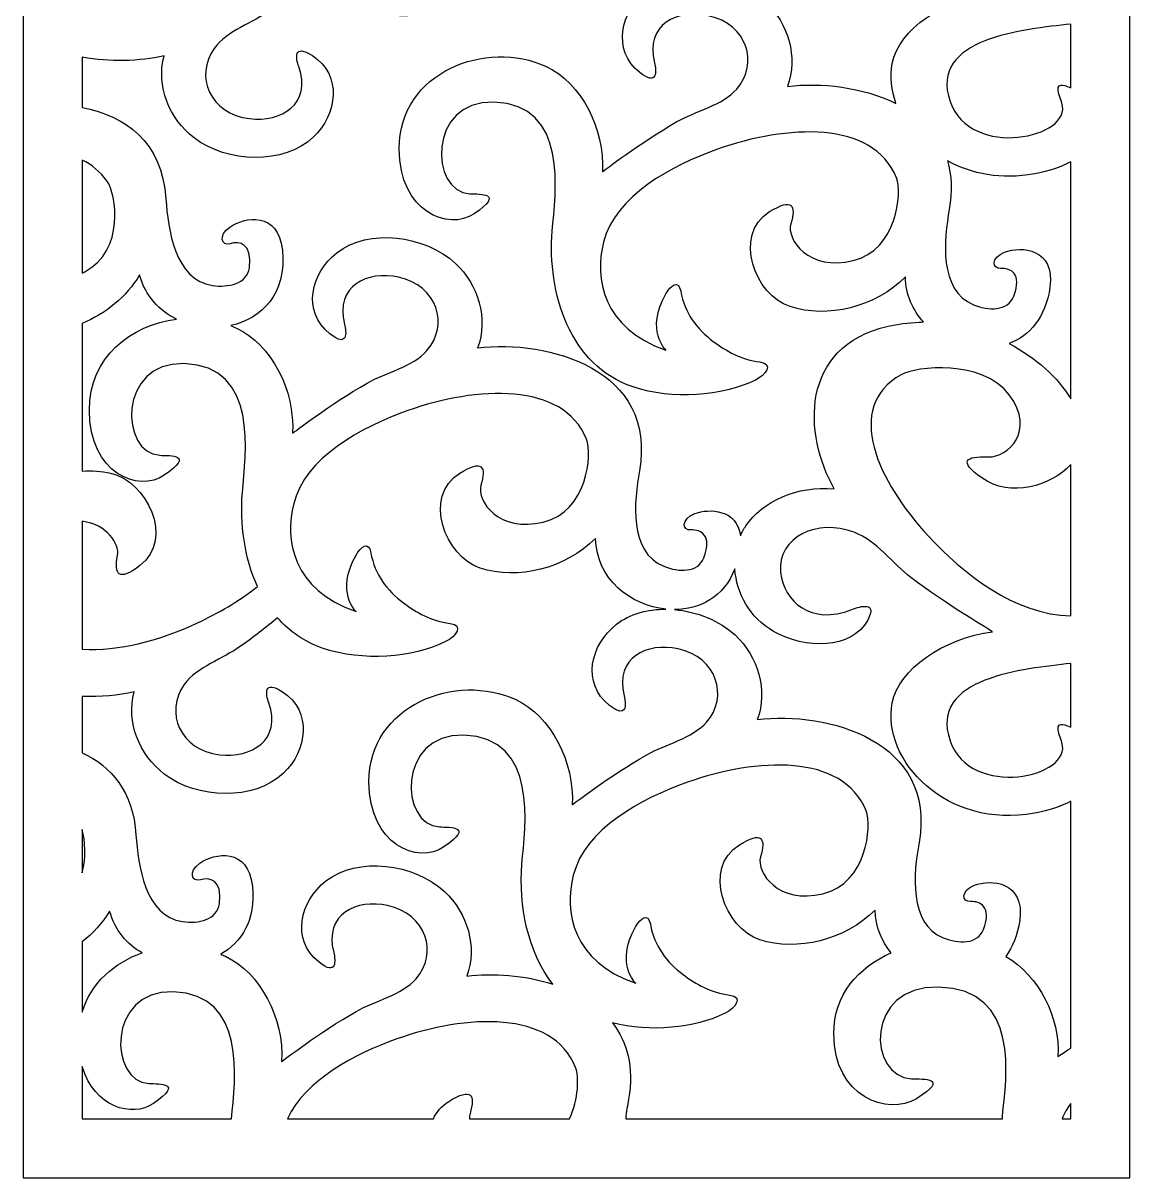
# Model space of a CAD drawing. Header units: centimetres. Extents: x -15.6 to -8.9, y -3.7 to 9.5.
# Drawn here: x -15.57 to -8.93, y -3.75 to 3.18 of the extents above; entities that cross this region are included whole.
import ezdxf

# ---------------------------------------------------------------- set-up
doc = ezdxf.new("R2010")
doc.units = ezdxf.units.CM
doc.header["$MEASUREMENT"] = 0
doc.layers.add('layer 1', color=7, linetype='Continuous')

msp = doc.modelspace()

# ---------------------------------------------------------------- linework, layer by layer
at = {"layer": 'layer 1', "color": 250}
for points, knots in [([(-15.57213, 9.5), (-15.57213, 9.5), (-8.93278, 9.5), (-8.93278, 9.5), (-8.93278, 9.5), (-8.93278, 9.5), (-8.93278, -3.74711), (-8.93278, -3.74711), (-8.93278, -3.74711), (-8.93278, -3.74711), (-15.57213, -3.74711), (-15.57213, -3.74711), (-15.57213, -3.74711), (-15.57213, -3.74711), (-15.57213, 9.5), (-15.57213, 9.5)], [0, 0, 0, 0, 0.2, 0.2, 0.2, 0.2, 0.4, 0.4, 0.4, 0.4, 0.6, 0.6, 0.6, 0.6, 1, 1, 1, 1]), ([(-15.21746, 2.67244), (-15.21746, 2.67244), (-15.21746, 2.67244), (-15.21746, 2.67244), (-15.21746, 2.67244), (-15.21746, 2.67244), (-15.21746, 2.97559), (-15.21746, 2.97559), (-15.21746, 2.97559), (-15.05068, 2.94369), (-14.873, 2.95029), (-14.72684, 2.98281), (-14.72684, 2.98281), (-14.77502, 2.80184), (-14.6954, 2.6049), (-14.54577, 2.49067), (-14.54577, 2.49067), (-14.34824, 2.33986), (-14.00652, 2.32821), (-13.83117, 2.49516), (-13.83117, 2.49516), (-13.68841, 2.63111), (-13.65469, 2.86642), (-13.83702, 2.98443), (-13.83702, 2.98443), (-13.95214, 3.05892), (-13.93571, 2.96607), (-13.91879, 2.91841), (-13.91879, 2.91841), (-13.8384, 2.69189), (-14.02476, 2.58425), (-14.214, 2.60643), (-14.214, 2.60643), (-14.45068, 2.63414), (-14.54492, 2.8617), (-14.4257, 3.02747), (-14.4257, 3.02747), (-14.34946, 3.13347), (-14.19357, 3.18172), (-14.0873, 3.25656), (-14.0873, 3.25656), (-14.00693, 3.31319), (-13.92497, 3.37853), (-13.85522, 3.43679), (-13.85522, 3.43679), (-13.7864, 3.36367), (-13.70093, 3.30589), (-13.5971, 3.2711), (-13.5971, 3.2711), (-13.36081, 3.19187), (-13.06314, 3.21423), (-12.86355, 3.31192), (-12.86355, 3.31192), (-12.80018, 3.34291), (-12.75277, 3.40998), (-12.83608, 3.42065), (-12.83608, 3.42065), (-12.94949, 3.43519), (-13.03927, 3.48623), (-13.11613, 3.54429), (-13.11613, 3.54429), (-13.21492, 3.61889), (-13.28766, 3.71354), (-13.31188, 3.84533), (-13.31188, 3.84533), (-13.32554, 3.91963), (-13.37213, 3.87914), (-13.4004, 3.82983), (-13.4004, 3.82983), (-13.52614, 3.61058), (-13.40035, 3.49164), (-13.40035, 3.49164), (-13.40035, 3.49164), (-13.78227, 3.62448), (-13.82966, 3.92291), (-13.77438, 4.14025), (-13.77438, 4.14025), (-13.70426, 4.41601), (-13.37058, 4.59763), (-13.09031, 4.69721), (-13.09031, 4.69721), (-12.67807, 4.8437), (-12.15676, 4.87232), (-12.0181, 4.52561), (-12.0181, 4.52561), (-11.98179, 4.43489), (-12.01266, 4.09394), (-12.27749, 4.02867), (-12.27749, 4.02867), (-12.54233, 3.96334), (-12.67953, 4.15504), (-12.65118, 4.2499), (-12.65118, 4.2499), (-12.6181, 4.36061), (-12.64124, 4.4076), (-12.77814, 4.32242), (-12.77814, 4.32242), (-13.00423, 4.18174), (-12.86428, 3.8198), (-12.65589, 3.75279), (-12.65589, 3.75279), (-12.4314, 3.6805), (-12.14647, 3.74838), (-11.96366, 3.93064), (-11.96366, 3.93064), (-11.95616, 3.57238), (-11.51241, 3.39517), (-11.26024, 3.5748), (-11.26024, 3.5748), (-11.22193, 3.49121), (-11.15837, 3.41679), (-11.07087, 3.36637), (-11.07087, 3.36637), (-10.88135, 3.2572), (-10.60123, 3.2572), (-10.50546, 3.43364), (-10.50546, 3.43364), (-10.44503, 3.54505), (-10.54888, 3.51873), (-10.60031, 3.49771), (-10.60031, 3.49771), (-10.84463, 3.39777), (-11.01115, 3.54914), (-11.02801, 3.71958), (-11.02801, 3.71958), (-11.04907, 3.93272), (-10.80659, 4.04508), (-10.58783, 3.96051), (-10.58783, 3.96051), (-10.44788, 3.90643), (-10.35699, 3.77451), (-10.24645, 3.68985), (-10.24645, 3.68985), (-10.03509, 3.52814), (-9.757, 3.3643), (-9.757, 3.3643), (-9.757, 3.3643), (-10.05151, 3.3235), (-10.3181, 3.14066), (-10.35815, 2.93809), (-10.35815, 2.93809), (-10.3738, 2.85878), (-10.36501, 2.77604), (-10.33591, 2.69666), (-10.33591, 2.69666), (-10.53467, 2.79698), (-10.78686, 2.82431), (-10.98677, 2.79963), (-10.98677, 2.79963), (-10.92149, 2.97514), (-10.98188, 3.17879), (-11.11987, 3.30684), (-11.11987, 3.30684), (-11.30204, 3.47585), (-11.64107, 3.52023), (-11.83163, 3.37081), (-11.83163, 3.37081), (-11.98674, 3.24916), (-12.04285, 3.01818), (-11.87265, 2.88325), (-11.87265, 2.88325), (-11.76519, 2.79806), (-11.77265, 2.89204), (-11.78492, 2.94114), (-11.78492, 2.94114), (-11.84327, 3.17432), (-11.64744, 3.26358), (-11.46121, 3.2234), (-11.46121, 3.2234), (-11.22826, 3.17312), (-11.15625, 2.93757), (-11.29082, 2.78403), (-11.29082, 2.78403), (-11.37687, 2.68578), (-11.53666, 2.65271), (-11.6496, 2.58838), (-11.6496, 2.58838), (-11.86544, 2.46543), (-12.09694, 2.2881), (-12.09694, 2.2881), (-12.09694, 2.2881), (-12.08175, 2.54387), (-12.22457, 2.82169), (-12.43393, 2.91896), (-12.43393, 2.91896), (-12.79251, 3.08553), (-13.31596, 2.88757), (-13.31594, 2.42593), (-13.31594, 2.42593), (-13.31592, 2.04506), (-13.01951, 1.93055), (-12.86608, 2.03595), (-12.86608, 2.03595), (-12.68103, 2.16308), (-12.82905, 2.15308), (-12.89328, 2.1557), (-12.89328, 2.1557), (-13.13056, 2.16537), (-13.15069, 2.71614), (-12.74816, 2.7053), (-12.74816, 2.7053), (-12.29437, 2.69308), (-12.37982, 2.15739), (-12.39807, 1.93256), (-12.39807, 1.93256), (-12.42802, 1.56352), (-12.29441, 1.12519), (-11.91276, 0.99726), (-11.91276, 0.99726), (-11.67647, 0.91804), (-11.37882, 0.94039), (-11.1792, 1.03809), (-11.1792, 1.03809), (-11.11584, 1.06909), (-11.06843, 1.13616), (-11.15174, 1.14683), (-11.15174, 1.14683), (-11.26514, 1.16136), (-11.35493, 1.21241), (-11.43179, 1.27046), (-11.43179, 1.27046), (-11.53058, 1.34511), (-11.60334, 1.43972), (-11.62754, 1.5715), (-11.62754, 1.5715), (-11.6412, 1.64581), (-11.68779, 1.60534), (-11.71604, 1.55601), (-11.71604, 1.55601), (-11.84179, 1.33675), (-11.71601, 1.21781), (-11.71601, 1.21781), (-11.71601, 1.21781), (-12.09795, 1.35065), (-12.14531, 1.64909), (-12.09004, 1.86641), (-12.09004, 1.86641), (-12.01992, 2.14221), (-11.68624, 2.3238), (-11.40597, 2.42338), (-11.40597, 2.42338), (-10.99371, 2.56986), (-10.47241, 2.59854), (-10.33375, 2.25179), (-10.33375, 2.25179), (-10.29745, 2.16109), (-10.32831, 1.82012), (-10.59315, 1.75484), (-10.59315, 1.75484), (-10.85799, 1.68951), (-10.99518, 1.88123), (-10.96683, 1.97608), (-10.96683, 1.97608), (-10.93376, 2.08682), (-10.95691, 2.13378), (-11.0938, 2.04859), (-11.0938, 2.04859), (-11.31989, 1.90796), (-11.17994, 1.54604), (-10.97156, 1.47894), (-10.97156, 1.47894), (-10.74706, 1.40669), (-10.46213, 1.47459), (-10.27932, 1.65679), (-10.27932, 1.65679), (-10.27705, 1.54871), (-10.23504, 1.4572), (-10.17057, 1.38691), (-10.17057, 1.38691), (-10.17931, 1.38672), (-10.18798, 1.38648), (-10.19666, 1.38606), (-10.19666, 1.38606), (-10.26478, 1.38281), (-10.32634, 1.37448), (-10.3819, 1.3618), (-10.3819, 1.3618), (-10.91862, 1.23928), (-10.88881, 0.70934), (-10.7072, 0.3864), (-10.7072, 0.3864), (-10.92764, 0.4061), (-11.13785, 0.31061), (-11.2366, 0.16355), (-11.2366, 0.16355), (-11.24926, 0.1447), (-11.26012, 0.12481), (-11.26915, 0.10414), (-11.26915, 0.10414), (-11.28763, 0.26334), (-11.45703, 0.2709), (-11.54315, 0.23718), (-11.54315, 0.23718), (-11.62657, 0.2045), (-11.61933, 0.13559), (-11.56493, 0.13922), (-11.56493, 0.13922), (-11.5105, 0.14285), (-11.43432, 0.11017), (-11.48873, -0.02765), (-11.48873, -0.02765), (-11.52444, -0.11812), (-11.63984, -0.11488), (-11.72931, -0.0783), (-11.72931, -0.0783), (-11.93988, 0.00756), (-11.90665, 0.31512), (-11.87512, 0.49317), (-11.87512, 0.49317), (-11.76711, 1.10327), (-12.42309, 1.28345), (-12.8456, 1.23126), (-12.8456, 1.23126), (-12.78032, 1.40676), (-12.84069, 1.61041), (-12.9787, 1.73847), (-12.9787, 1.73847), (-13.16085, 1.90749), (-13.49989, 1.95186), (-13.69043, 1.80242), (-13.69043, 1.80242), (-13.84556, 1.68079), (-13.90166, 1.44981), (-13.73147, 1.31486), (-13.73147, 1.31486), (-13.624, 1.22967), (-13.63146, 1.32368), (-13.64374, 1.37275), (-13.64374, 1.37275), (-13.70208, 1.60592), (-13.50627, 1.6952), (-13.32001, 1.65502), (-13.32001, 1.65502), (-13.08709, 1.60475), (-13.01506, 1.36919), (-13.14965, 1.21565), (-13.14965, 1.21565), (-13.23569, 1.11739), (-13.39547, 1.08434), (-13.50844, 1.01999), (-13.50844, 1.01999), (-13.72425, 0.89703), (-13.95575, 0.71971), (-13.95575, 0.71971), (-13.95575, 0.71971), (-13.94058, 0.97547), (-14.08338, 1.25333), (-14.29276, 1.35058), (-14.29276, 1.35058), (-14.30384, 1.35571), (-14.31511, 1.36054), (-14.32648, 1.365), (-14.32648, 1.365), (-14.14208, 1.4055), (-13.98997, 1.55485), (-14.01677, 1.81771), (-14.01677, 1.81771), (-14.04068, 2.05243), (-14.24534, 2.01756), (-14.33153, 1.95642), (-14.33153, 1.95642), (-14.40463, 1.90465), (-14.38103, 1.83954), (-14.3291, 1.85616), (-14.3291, 1.85616), (-14.27719, 1.87273), (-14.19532, 1.85939), (-14.21495, 1.71252), (-14.21495, 1.71252), (-14.22783, 1.61609), (-14.34062, 1.59148), (-14.43621, 1.60541), (-14.43621, 1.60541), (-14.66128, 1.63812), (-14.70311, 1.94459), (-14.71538, 2.12502), (-14.71538, 2.12502), (-14.73873, 2.468), (-14.95852, 2.62584), (-15.21746, 2.67244)], [0, 0, 0, 0, 0.0104167, 0.0104167, 0.0104167, 0.0104167, 0.0208333, 0.0208333, 0.0208333, 0.0208333, 0.03125, 0.03125, 0.03125, 0.03125, 0.0416667, 0.0416667, 0.0416667, 0.0416667, 0.0520833, 0.0520833, 0.0520833, 0.0520833, 0.0625, 0.0625, 0.0625, 0.0625, 0.0729167, 0.0729167, 0.0729167, 0.0729167, 0.0833333, 0.0833333, 0.0833333, 0.0833333, 0.09375, 0.09375, 0.09375, 0.09375, 0.1041667, 0.1041667, 0.1041667, 0.1041667, 0.1145833, 0.1145833, 0.1145833, 0.1145833, 0.125, 0.125, 0.125, 0.125, 0.1354167, 0.1354167, 0.1354167, 0.1354167, 0.1458333, 0.1458333, 0.1458333, 0.1458333, 0.15625, 0.15625, 0.15625, 0.15625, 0.1666667, 0.1666667, 0.1666667, 0.1666667, 0.1770833, 0.1770833, 0.1770833, 0.1770833, 0.1875, 0.1875, 0.1875, 0.1875, 0.1979167, 0.1979167, 0.1979167, 0.1979167, 0.2083333, 0.2083333, 0.2083333, 0.2083333, 0.21875, 0.21875, 0.21875, 0.21875, 0.2291667, 0.2291667, 0.2291667, 0.2291667, 0.2395833, 0.2395833, 0.2395833, 0.2395833, 0.25, 0.25, 0.25, 0.25, 0.2604167, 0.2604167, 0.2604167, 0.2604167, 0.2708333, 0.2708333, 0.2708333, 0.2708333, 0.28125, 0.28125, 0.28125, 0.28125, 0.2916667, 0.2916667, 0.2916667, 0.2916667, 0.3020833, 0.3020833, 0.3020833, 0.3020833, 0.3125, 0.3125, 0.3125, 0.3125, 0.3229167, 0.3229167, 0.3229167, 0.3229167, 0.3333333, 0.3333333, 0.3333333, 0.3333333, 0.34375, 0.34375, 0.34375, 0.34375, 0.3541667, 0.3541667, 0.3541667, 0.3541667, 0.3645833, 0.3645833, 0.3645833, 0.3645833, 0.375, 0.375, 0.375, 0.375, 0.3854167, 0.3854167, 0.3854167, 0.3854167, 0.3958333, 0.3958333, 0.3958333, 0.3958333, 0.40625, 0.40625, 0.40625, 0.40625, 0.4166667, 0.4166667, 0.4166667, 0.4166667, 0.4270833, 0.4270833, 0.4270833, 0.4270833, 0.4375, 0.4375, 0.4375, 0.4375, 0.4479167, 0.4479167, 0.4479167, 0.4479167, 0.4583333, 0.4583333, 0.4583333, 0.4583333, 0.46875, 0.46875, 0.46875, 0.46875, 0.4791667, 0.4791667, 0.4791667, 0.4791667, 0.4895833, 0.4895833, 0.4895833, 0.4895833, 0.5, 0.5, 0.5, 0.5, 0.5104167, 0.5104167, 0.5104167, 0.5104167, 0.5208333, 0.5208333, 0.5208333, 0.5208333, 0.53125, 0.53125, 0.53125, 0.53125, 0.5416667, 0.5416667, 0.5416667, 0.5416667, 0.5520833, 0.5520833, 0.5520833, 0.5520833, 0.5625, 0.5625, 0.5625, 0.5625, 0.5729167, 0.5729167, 0.5729167, 0.5729167, 0.5833333, 0.5833333, 0.5833333, 0.5833333, 0.59375, 0.59375, 0.59375, 0.59375, 0.6041667, 0.6041667, 0.6041667, 0.6041667, 0.6145833, 0.6145833, 0.6145833, 0.6145833, 0.625, 0.625, 0.625, 0.625, 0.6354167, 0.6354167, 0.6354167, 0.6354167, 0.6458333, 0.6458333, 0.6458333, 0.6458333, 0.65625, 0.65625, 0.65625, 0.65625, 0.6666667, 0.6666667, 0.6666667, 0.6666667, 0.6770833, 0.6770833, 0.6770833, 0.6770833, 0.6875, 0.6875, 0.6875, 0.6875, 0.6979167, 0.6979167, 0.6979167, 0.6979167, 0.7083333, 0.7083333, 0.7083333, 0.7083333, 0.71875, 0.71875, 0.71875, 0.71875, 0.7291667, 0.7291667, 0.7291667, 0.7291667, 0.7395833, 0.7395833, 0.7395833, 0.7395833, 0.75, 0.75, 0.75, 0.75, 0.7604167, 0.7604167, 0.7604167, 0.7604167, 0.7708333, 0.7708333, 0.7708333, 0.7708333, 0.78125, 0.78125, 0.78125, 0.78125, 0.7916667, 0.7916667, 0.7916667, 0.7916667, 0.8020833, 0.8020833, 0.8020833, 0.8020833, 0.8125, 0.8125, 0.8125, 0.8125, 0.8229167, 0.8229167, 0.8229167, 0.8229167, 0.8333333, 0.8333333, 0.8333333, 0.8333333, 0.84375, 0.84375, 0.84375, 0.84375, 0.8541667, 0.8541667, 0.8541667, 0.8541667, 0.8645833, 0.8645833, 0.8645833, 0.8645833, 0.875, 0.875, 0.875, 0.875, 0.8854167, 0.8854167, 0.8854167, 0.8854167, 0.8958333, 0.8958333, 0.8958333, 0.8958333, 0.90625, 0.90625, 0.90625, 0.90625, 0.9166667, 0.9166667, 0.9166667, 0.9166667, 0.9270833, 0.9270833, 0.9270833, 0.9270833, 0.9375, 0.9375, 0.9375, 0.9375, 0.9479167, 0.9479167, 0.9479167, 0.9479167, 0.9583333, 0.9583333, 0.9583333, 0.9583333, 0.96875, 0.96875, 0.96875, 0.96875, 0.9791667, 0.9791667, 0.9791667, 0.9791667, 1, 1, 1, 1]), ([(-9.28747, 3.17369), (-9.28747, 3.17369), (-9.28747, 3.17369), (-9.28747, 3.17369), (-9.28747, 3.17369), (-9.28747, 3.17369), (-9.28747, 2.79144), (-9.28747, 2.79144), (-9.28747, 2.79144), (-9.40356, 2.84795), (-9.35667, 2.74817), (-9.34082, 2.69986), (-9.34082, 2.69986), (-9.2724, 2.49152), (-9.88889, 2.35772), (-10.01123, 2.71), (-10.01123, 2.71), (-10.14363, 3.09105), (-9.56472, 3.14226), (-9.28747, 3.17369)], [0, 0, 0, 0, 0.1666667, 0.1666667, 0.1666667, 0.1666667, 0.3333333, 0.3333333, 0.3333333, 0.3333333, 0.5, 0.5, 0.5, 0.5, 0.6666667, 0.6666667, 0.6666667, 0.6666667, 1, 1, 1, 1]), ([(-15.21746, 1.6804), (-15.21746, 1.6804), (-15.21746, 1.6804), (-15.21746, 1.6804), (-15.21746, 1.6804), (-15.21746, 1.6804), (-15.21746, 2.3574), (-15.21746, 2.3574), (-15.21746, 2.3574), (-15.16012, 2.33023), (-15.10983, 2.28963), (-15.06926, 2.23325), (-15.06926, 2.23325), (-15.0122, 2.15393), (-14.96005, 1.81558), (-15.20138, 1.68846), (-15.20138, 1.68846), (-15.20679, 1.68563), (-15.21213, 1.68298), (-15.21746, 1.6804)], [0, 0, 0, 0, 0.1666667, 0.1666667, 0.1666667, 0.1666667, 0.3333333, 0.3333333, 0.3333333, 0.3333333, 0.5, 0.5, 0.5, 0.5, 0.6666667, 0.6666667, 0.6666667, 0.6666667, 1, 1, 1, 1]), ([(-9.28747, 2.34785), (-9.28747, 2.34785), (-9.28747, 2.34785), (-9.28747, 2.34785), (-9.28747, 2.34785), (-9.28747, 2.34785), (-9.28747, 0.92493), (-9.28747, 0.92493), (-9.28747, 0.92493), (-9.3642, 1.05526), (-9.49792, 1.1733), (-9.65723, 1.25743), (-9.65723, 1.25743), (-9.53618, 1.30405), (-9.43832, 1.41204), (-9.41223, 1.59515), (-9.41223, 1.59515), (-9.37896, 1.82867), (-9.58598, 1.84409), (-9.68434, 1.80558), (-9.68434, 1.80558), (-9.76777, 1.77289), (-9.76052, 1.70398), (-9.70611, 1.70759), (-9.70611, 1.70759), (-9.65168, 1.71123), (-9.5755, 1.67856), (-9.62992, 1.54072), (-9.62992, 1.54072), (-9.66561, 1.45027), (-9.78103, 1.4535), (-9.8705, 1.49006), (-9.8705, 1.49006), (-10.08106, 1.57594), (-10.04781, 1.88349), (-10.01631, 2.06155), (-10.01631, 2.06155), (-9.99663, 2.17268), (-10.00243, 2.26948), (-10.02741, 2.35331), (-10.02741, 2.35331), (-9.88357, 2.27486), (-9.70325, 2.23834), (-9.5052, 2.27532), (-9.5052, 2.27532), (-9.41603, 2.29193), (-9.34412, 2.31724), (-9.28747, 2.34785)], [0, 0, 0, 0, 0.0769231, 0.0769231, 0.0769231, 0.0769231, 0.1538462, 0.1538462, 0.1538462, 0.1538462, 0.2307692, 0.2307692, 0.2307692, 0.2307692, 0.3076923, 0.3076923, 0.3076923, 0.3076923, 0.3846154, 0.3846154, 0.3846154, 0.3846154, 0.4615385, 0.4615385, 0.4615385, 0.4615385, 0.5384615, 0.5384615, 0.5384615, 0.5384615, 0.6153846, 0.6153846, 0.6153846, 0.6153846, 0.6923077, 0.6923077, 0.6923077, 0.6923077, 0.7692308, 0.7692308, 0.7692308, 0.7692308, 0.8461538, 0.8461538, 0.8461538, 0.8461538, 1, 1, 1, 1]), ([(-15.21746, -0.57558), (-15.21746, -0.57558), (-15.21746, -0.57558), (-15.21746, -0.57558), (-15.21746, -0.57558), (-15.21746, -0.57558), (-15.21746, 0.19176), (-15.21746, 0.19176), (-15.21746, 0.19176), (-15.07147, 0.17203), (-14.99121, 0.0569), (-15.0053, -0.01461), (-15.0053, -0.01461), (-15.02763, -0.128), (-15.00008, -0.17255), (-14.87197, -0.07466), (-14.87197, -0.07466), (-14.66041, 0.08702), (-14.83437, 0.43388), (-15.04822, 0.48066), (-15.04822, 0.48066), (-15.10272, 0.49262), (-15.15983, 0.49638), (-15.21746, 0.49262), (-15.21746, 0.49262), (-15.21746, 0.49262), (-15.21746, 1.37854), (-15.21746, 1.37854), (-15.21746, 1.37854), (-15.07895, 1.43503), (-14.95329, 1.53639), (-14.87317, 1.66886), (-14.87317, 1.66886), (-14.83911, 1.54285), (-14.75459, 1.45416), (-14.65124, 1.40361), (-14.65124, 1.40361), (-14.92433, 1.37003), (-15.17477, 1.1769), (-15.17474, 0.85754), (-15.17474, 0.85754), (-15.17474, 0.47668), (-14.87832, 0.36218), (-14.72489, 0.46757), (-14.72489, 0.46757), (-14.53985, 0.59465), (-14.68788, 0.58469), (-14.7521, 0.58733), (-14.7521, 0.58733), (-14.98938, 0.597), (-15.00951, 1.14778), (-14.60697, 1.13691), (-14.60697, 1.13691), (-14.15322, 1.1247), (-14.23864, 0.589), (-14.25688, 0.36417), (-14.25688, 0.36417), (-14.27201, 0.1777), (-14.24538, -0.02641), (-14.16612, -0.19921), (-14.16612, -0.19921), (-14.27617, -0.28824), (-14.40524, -0.36166), (-14.52534, -0.41782), (-14.52534, -0.41782), (-14.74564, -0.5208), (-15.00293, -0.59073), (-15.21746, -0.57558)], [0, 0, 0, 0, 0.0555556, 0.0555556, 0.0555556, 0.0555556, 0.1111111, 0.1111111, 0.1111111, 0.1111111, 0.1666667, 0.1666667, 0.1666667, 0.1666667, 0.2222222, 0.2222222, 0.2222222, 0.2222222, 0.2777778, 0.2777778, 0.2777778, 0.2777778, 0.3333333, 0.3333333, 0.3333333, 0.3333333, 0.3888889, 0.3888889, 0.3888889, 0.3888889, 0.4444444, 0.4444444, 0.4444444, 0.4444444, 0.5, 0.5, 0.5, 0.5, 0.5555556, 0.5555556, 0.5555556, 0.5555556, 0.6111111, 0.6111111, 0.6111111, 0.6111111, 0.6666667, 0.6666667, 0.6666667, 0.6666667, 0.7222222, 0.7222222, 0.7222222, 0.7222222, 0.7777778, 0.7777778, 0.7777778, 0.7777778, 0.8333333, 0.8333333, 0.8333333, 0.8333333, 0.8888889, 0.8888889, 0.8888889, 0.8888889, 1, 1, 1, 1]), ([(-9.28747, 0.53111), (-9.28747, 0.53111), (-9.28747, 0.53111), (-9.28747, 0.53111), (-9.28747, 0.53111), (-9.28747, 0.53111), (-9.28747, -0.37571), (-9.28747, -0.37571), (-9.28747, -0.37571), (-9.62101, -0.37035), (-9.93594, -0.12013), (-10.14125, 0.10138), (-10.14125, 0.10138), (-10.44491, 0.4289), (-10.65169, 0.8761), (-10.30578, 1.06989), (-10.30578, 1.06989), (-10.21527, 1.12059), (-9.81914, 1.16575), (-9.65667, 0.9493), (-9.65667, 0.9493), (-9.49418, 0.73282), (-9.6652, 0.57301), (-9.78201, 0.57766), (-9.78201, 0.57766), (-9.91833, 0.58303), (-9.96374, 0.55296), (-9.82159, 0.45193), (-9.82159, 0.45193), (-9.64829, 0.32876), (-9.40536, 0.40445), (-9.28747, 0.53111)], [0, 0, 0, 0, 0.1111111, 0.1111111, 0.1111111, 0.1111111, 0.2222222, 0.2222222, 0.2222222, 0.2222222, 0.3333333, 0.3333333, 0.3333333, 0.3333333, 0.4444444, 0.4444444, 0.4444444, 0.4444444, 0.5555556, 0.5555556, 0.5555556, 0.5555556, 0.6666667, 0.6666667, 0.6666667, 0.6666667, 0.7777778, 0.7777778, 0.7777778, 0.7777778, 1, 1, 1, 1]), ([(-15.21746, -1.19759), (-15.21746, -1.19759), (-15.21746, -1.19759), (-15.21746, -1.19759), (-15.21746, -1.19759), (-15.21746, -1.19759), (-15.21746, -0.85963), (-15.21746, -0.85963), (-15.21746, -0.85963), (-15.10828, -0.8636), (-15.00086, -0.85344), (-14.90657, -0.83247), (-14.90657, -0.83247), (-14.95473, -1.01343), (-14.87511, -1.21036), (-14.72547, -1.3246), (-14.72547, -1.3246), (-14.52795, -1.47539), (-14.18625, -1.48707), (-14.01087, -1.32009), (-14.01087, -1.32009), (-13.86814, -1.18414), (-13.83442, -0.94882), (-14.01675, -0.83082), (-14.01675, -0.83082), (-14.13187, -0.75636), (-14.11545, -0.8492), (-14.09852, -0.89683), (-14.09852, -0.89683), (-14.01811, -1.12336), (-14.20448, -1.231), (-14.39372, -1.20885), (-14.39372, -1.20885), (-14.63039, -1.18114), (-14.72465, -0.95355), (-14.60541, -0.78782), (-14.60541, -0.78782), (-14.52916, -0.68178), (-14.37329, -0.63358), (-14.26701, -0.55868), (-14.26701, -0.55868), (-14.19083, -0.50502), (-14.11317, -0.44347), (-14.04587, -0.38754), (-14.04587, -0.38754), (-13.97445, -0.46909), (-13.88372, -0.53351), (-13.77158, -0.57111), (-13.77158, -0.57111), (-13.5353, -0.65032), (-13.23764, -0.62798), (-13.03802, -0.5303), (-13.03802, -0.5303), (-12.97466, -0.4993), (-12.92725, -0.43223), (-13.01055, -0.42154), (-13.01055, -0.42154), (-13.12397, -0.40703), (-13.21374, -0.35597), (-13.2906, -0.29791), (-13.2906, -0.29791), (-13.3894, -0.22328), (-13.46213, -0.12867), (-13.48636, 0.00313), (-13.48636, 0.00313), (-13.50001, 0.07742), (-13.5466, 0.03696), (-13.57488, -0.01236), (-13.57488, -0.01236), (-13.70061, -0.23161), (-13.57483, -0.35057), (-13.57483, -0.35057), (-13.57483, -0.35057), (-13.95674, -0.21774), (-14.00413, 0.0807), (-13.94886, 0.29805), (-13.94886, 0.29805), (-13.87876, 0.57382), (-13.54505, 0.75544), (-13.26479, 0.855), (-13.26479, 0.855), (-12.85254, 1.00149), (-12.33124, 1.03015), (-12.19257, 0.68339), (-12.19257, 0.68339), (-12.15629, 0.5927), (-12.18713, 0.25173), (-12.45196, 0.18645), (-12.45196, 0.18645), (-12.7168, 0.12115), (-12.854, 0.31284), (-12.82565, 0.40769), (-12.82565, 0.40769), (-12.79258, 0.51844), (-12.81572, 0.56539), (-12.95263, 0.4802), (-12.95263, 0.4802), (-13.17871, 0.33959), (-13.03876, -0.02235), (-12.83039, -0.08942), (-12.83039, -0.08942), (-12.60587, -0.16169), (-12.32096, -0.09379), (-12.13814, 0.08843), (-12.13814, 0.08843), (-12.13303, -0.15477), (-11.92689, -0.3145), (-11.71609, -0.33583), (-11.71609, -0.33583), (-11.82626, -0.33518), (-11.93286, -0.36375), (-12.01314, -0.42671), (-12.01314, -0.42671), (-12.16828, -0.54834), (-12.22438, -0.77934), (-12.05418, -0.91427), (-12.05418, -0.91427), (-11.94673, -0.99945), (-11.95419, -0.90547), (-11.96645, -0.85638), (-11.96645, -0.85638), (-12.02478, -0.6232), (-11.82898, -0.53393), (-11.64273, -0.57411), (-11.64273, -0.57411), (-11.4098, -0.62435), (-11.33778, -0.8599), (-11.47234, -1.0135), (-11.47234, -1.0135), (-11.55838, -1.1117), (-11.71818, -1.14479), (-11.83114, -1.20914), (-11.83114, -1.20914), (-12.04695, -1.3321), (-12.27845, -1.50942), (-12.27845, -1.50942), (-12.27845, -1.50942), (-12.26327, -1.25365), (-12.40608, -0.97583), (-12.61545, -0.87855), (-12.61545, -0.87855), (-12.97403, -0.71199), (-13.49745, -0.9099), (-13.49745, -1.37156), (-13.49745, -1.37156), (-13.49745, -1.75245), (-13.20103, -1.86693), (-13.04759, -1.76156), (-13.04759, -1.76156), (-12.86256, -1.63444), (-13.01059, -1.64443), (-13.0748, -1.64182), (-13.0748, -1.64182), (-13.31208, -1.63211), (-13.33221, -1.08136), (-12.92968, -1.09222), (-12.92968, -1.09222), (-12.47591, -1.10444), (-12.56136, -1.64013), (-12.57957, -1.86497), (-12.57957, -1.86497), (-12.59961, -2.11207), (-12.54636, -2.3902), (-12.39439, -2.58546), (-12.39439, -2.58546), (-12.56469, -2.53051), (-12.75392, -2.5178), (-12.91094, -2.53721), (-12.91094, -2.53721), (-12.84566, -2.36172), (-12.90604, -2.15807), (-13.04405, -2.03), (-13.04405, -2.03), (-13.2262, -1.86099), (-13.56525, -1.81661), (-13.75578, -1.96604), (-13.75578, -1.96604), (-13.91092, -2.08768), (-13.96699, -2.31866), (-13.79682, -2.4536), (-13.79682, -2.4536), (-13.68936, -2.53879), (-13.69682, -2.44479), (-13.7091, -2.39571), (-13.7091, -2.39571), (-13.76742, -2.16252), (-13.57162, -2.07327), (-13.38537, -2.11345), (-13.38537, -2.11345), (-13.15242, -2.16368), (-13.08043, -2.39924), (-13.21499, -2.55281), (-13.21499, -2.55281), (-13.30102, -2.65103), (-13.46082, -2.68412), (-13.57378, -2.74847), (-13.57378, -2.74847), (-13.78958, -2.87144), (-14.02109, -3.04876), (-14.02109, -3.04876), (-14.02109, -3.04876), (-14.00591, -2.79299), (-14.14873, -2.51514), (-14.35809, -2.41789), (-14.35809, -2.41789), (-14.36755, -2.41347), (-14.37715, -2.40941), (-14.38684, -2.4055), (-14.38684, -2.4055), (-14.26177, -2.3357), (-14.1758, -2.20045), (-14.19649, -1.99755), (-14.19649, -1.99755), (-14.22039, -1.76283), (-14.42507, -1.79772), (-14.51123, -1.85883), (-14.51123, -1.85883), (-14.58435, -1.9106), (-14.56074, -1.97574), (-14.50882, -1.95914), (-14.50882, -1.95914), (-14.45689, -1.94252), (-14.37504, -1.95586), (-14.39465, -2.10273), (-14.39465, -2.10273), (-14.40753, -2.19916), (-14.52033, -2.22377), (-14.61596, -2.20987), (-14.61596, -2.20987), (-14.84103, -2.17717), (-14.88284, -1.87067), (-14.89508, -1.69026), (-14.89508, -1.69026), (-14.91274, -1.43069), (-15.04295, -1.27713), (-15.21746, -1.19759)], [0, 0, 0, 0, 0.0166667, 0.0166667, 0.0166667, 0.0166667, 0.0333333, 0.0333333, 0.0333333, 0.0333333, 0.05, 0.05, 0.05, 0.05, 0.0666667, 0.0666667, 0.0666667, 0.0666667, 0.0833333, 0.0833333, 0.0833333, 0.0833333, 0.1, 0.1, 0.1, 0.1, 0.1166667, 0.1166667, 0.1166667, 0.1166667, 0.1333333, 0.1333333, 0.1333333, 0.1333333, 0.15, 0.15, 0.15, 0.15, 0.1666667, 0.1666667, 0.1666667, 0.1666667, 0.1833333, 0.1833333, 0.1833333, 0.1833333, 0.2, 0.2, 0.2, 0.2, 0.2166667, 0.2166667, 0.2166667, 0.2166667, 0.2333333, 0.2333333, 0.2333333, 0.2333333, 0.25, 0.25, 0.25, 0.25, 0.2666667, 0.2666667, 0.2666667, 0.2666667, 0.2833333, 0.2833333, 0.2833333, 0.2833333, 0.3, 0.3, 0.3, 0.3, 0.3166667, 0.3166667, 0.3166667, 0.3166667, 0.3333333, 0.3333333, 0.3333333, 0.3333333, 0.35, 0.35, 0.35, 0.35, 0.3666667, 0.3666667, 0.3666667, 0.3666667, 0.3833333, 0.3833333, 0.3833333, 0.3833333, 0.4, 0.4, 0.4, 0.4, 0.4166667, 0.4166667, 0.4166667, 0.4166667, 0.4333333, 0.4333333, 0.4333333, 0.4333333, 0.45, 0.45, 0.45, 0.45, 0.4666667, 0.4666667, 0.4666667, 0.4666667, 0.4833333, 0.4833333, 0.4833333, 0.4833333, 0.5, 0.5, 0.5, 0.5, 0.5166667, 0.5166667, 0.5166667, 0.5166667, 0.5333333, 0.5333333, 0.5333333, 0.5333333, 0.55, 0.55, 0.55, 0.55, 0.5666667, 0.5666667, 0.5666667, 0.5666667, 0.5833333, 0.5833333, 0.5833333, 0.5833333, 0.6, 0.6, 0.6, 0.6, 0.6166667, 0.6166667, 0.6166667, 0.6166667, 0.6333333, 0.6333333, 0.6333333, 0.6333333, 0.65, 0.65, 0.65, 0.65, 0.6666667, 0.6666667, 0.6666667, 0.6666667, 0.6833333, 0.6833333, 0.6833333, 0.6833333, 0.7, 0.7, 0.7, 0.7, 0.7166667, 0.7166667, 0.7166667, 0.7166667, 0.7333333, 0.7333333, 0.7333333, 0.7333333, 0.75, 0.75, 0.75, 0.75, 0.7666667, 0.7666667, 0.7666667, 0.7666667, 0.7833333, 0.7833333, 0.7833333, 0.7833333, 0.8, 0.8, 0.8, 0.8, 0.8166667, 0.8166667, 0.8166667, 0.8166667, 0.8333333, 0.8333333, 0.8333333, 0.8333333, 0.85, 0.85, 0.85, 0.85, 0.8666667, 0.8666667, 0.8666667, 0.8666667, 0.8833333, 0.8833333, 0.8833333, 0.8833333, 0.9, 0.9, 0.9, 0.9, 0.9166667, 0.9166667, 0.9166667, 0.9166667, 0.9333333, 0.9333333, 0.9333333, 0.9333333, 0.95, 0.95, 0.95, 0.95, 0.9666667, 0.9666667, 0.9666667, 0.9666667, 1, 1, 1, 1]), ([(-9.28747, -1.48729), (-9.28747, -1.48729), (-9.28747, -1.48729), (-9.28747, -1.48729), (-9.28747, -1.48729), (-9.28747, -1.48729), (-9.28747, -2.96798), (-9.28747, -2.96798), (-9.28747, -2.96798), (-9.33519, -2.99947), (-9.36426, -3.0197), (-9.36426, -3.0197), (-9.36426, -3.0197), (-9.349, -2.78625), (-9.47899, -2.53435), (-9.67749, -2.41823), (-9.67749, -2.41823), (-9.63631, -2.36306), (-9.60648, -2.29164), (-9.59375, -2.20237), (-9.59375, -2.20237), (-9.56047, -1.96879), (-9.76749, -1.9534), (-9.86586, -1.99194), (-9.86586, -1.99194), (-9.94928, -2.02463), (-9.94204, -2.09355), (-9.88763, -2.08991), (-9.88763, -2.08991), (-9.83321, -2.08629), (-9.75702, -2.11892), (-9.81144, -2.2568), (-9.81144, -2.2568), (-9.84713, -2.34725), (-9.96256, -2.34397), (-10.05203, -2.30746), (-10.05203, -2.30746), (-10.26257, -2.22157), (-10.22935, -1.91403), (-10.19784, -1.73597), (-10.19784, -1.73597), (-10.08981, -1.12587), (-10.74578, -0.94565), (-11.16831, -0.99789), (-11.16831, -0.99789), (-11.10303, -0.82237), (-11.16339, -0.61873), (-11.30141, -0.49067), (-11.30141, -0.49067), (-11.39498, -0.40385), (-11.52998, -0.34991), (-11.66498, -0.33825), (-11.66498, -0.33825), (-11.5141, -0.33727), (-11.36902, -0.26268), (-11.30236, -0.09418), (-11.30236, -0.09418), (-11.29284, -0.2399), (-11.21386, -0.38641), (-11.07087, -0.46878), (-11.07087, -0.46878), (-10.88135, -0.57799), (-10.60123, -0.57799), (-10.50546, -0.40151), (-10.50546, -0.40151), (-10.44503, -0.29011), (-10.54888, -0.31643), (-10.60031, -0.33744), (-10.60031, -0.33744), (-10.84463, -0.43742), (-11.01115, -0.28601), (-11.02801, -0.11557), (-11.02801, -0.11557), (-11.04907, 0.09758), (-10.80659, 0.20992), (-10.58783, 0.12535), (-10.58783, 0.12535), (-10.44788, 0.07124), (-10.35699, -0.06069), (-10.24645, -0.14531), (-10.24645, -0.14531), (-10.03509, -0.30699), (-9.757, -0.47085), (-9.757, -0.47085), (-9.757, -0.47085), (-10.05151, -0.51166), (-10.3181, -0.69449), (-10.35815, -0.89709), (-10.35815, -0.89709), (-10.42666, -1.24398), (-10.0276, -1.65735), (-9.5052, -1.55984), (-9.5052, -1.55984), (-9.41603, -1.54322), (-9.34412, -1.51791), (-9.28747, -1.48729)], [0, 0, 0, 0, 0.04, 0.04, 0.04, 0.04, 0.08, 0.08, 0.08, 0.08, 0.12, 0.12, 0.12, 0.12, 0.16, 0.16, 0.16, 0.16, 0.2, 0.2, 0.2, 0.2, 0.24, 0.24, 0.24, 0.24, 0.28, 0.28, 0.28, 0.28, 0.32, 0.32, 0.32, 0.32, 0.36, 0.36, 0.36, 0.36, 0.4, 0.4, 0.4, 0.4, 0.44, 0.44, 0.44, 0.44, 0.48, 0.48, 0.48, 0.48, 0.52, 0.52, 0.52, 0.52, 0.56, 0.56, 0.56, 0.56, 0.6, 0.6, 0.6, 0.6, 0.64, 0.64, 0.64, 0.64, 0.68, 0.68, 0.68, 0.68, 0.72, 0.72, 0.72, 0.72, 0.76, 0.76, 0.76, 0.76, 0.8, 0.8, 0.8, 0.8, 0.84, 0.84, 0.84, 0.84, 0.88, 0.88, 0.88, 0.88, 0.92, 0.92, 0.92, 0.92, 1, 1, 1, 1]), ([(-9.28747, -0.66147), (-9.28747, -0.66147), (-9.28747, -0.66147), (-9.28747, -0.66147), (-9.28747, -0.66147), (-9.28747, -0.66147), (-9.28747, -1.04375), (-9.28747, -1.04375), (-9.28747, -1.04375), (-9.40356, -0.9872), (-9.35667, -1.08697), (-9.34082, -1.13529), (-9.34082, -1.13529), (-9.2724, -1.34363), (-9.88889, -1.47743), (-10.01123, -1.12516), (-10.01123, -1.12516), (-10.14363, -0.7441), (-9.56472, -0.69289), (-9.28747, -0.66147)], [0, 0, 0, 0, 0.1666667, 0.1666667, 0.1666667, 0.1666667, 0.3333333, 0.3333333, 0.3333333, 0.3333333, 0.5, 0.5, 0.5, 0.5, 0.6666667, 0.6666667, 0.6666667, 0.6666667, 1, 1, 1, 1]), ([(-9.69795, -3.39244), (-9.69795, -3.39244), (-9.69795, -3.39244), (-9.69795, -3.39244), (-9.69795, -3.39244), (-9.69795, -3.39244), (-11.95737, -3.39244), (-11.95737, -3.39244), (-11.95737, -3.39244), (-11.9529, -3.35016), (-11.94665, -3.31025), (-11.94046, -3.27531), (-11.94046, -3.27531), (-11.90609, -3.08112), (-11.94918, -2.9305), (-12.03747, -2.81704), (-12.03747, -2.81704), (-11.81178, -2.87545), (-11.54463, -2.84944), (-11.36072, -2.75943), (-11.36072, -2.75943), (-11.29737, -2.72843), (-11.24994, -2.66133), (-11.33325, -2.65069), (-11.33325, -2.65069), (-11.44668, -2.63612), (-11.53646, -2.58508), (-11.61329, -2.52704), (-11.61329, -2.52704), (-11.71208, -2.45241), (-11.78485, -2.35781), (-11.80907, -2.226), (-11.80907, -2.226), (-11.82273, -2.15171), (-11.86931, -2.19218), (-11.89757, -2.24146), (-11.89757, -2.24146), (-12.02332, -2.46075), (-11.89753, -2.57966), (-11.89753, -2.57966), (-11.89753, -2.57966), (-12.27945, -2.44687), (-12.32682, -2.14843), (-12.27158, -1.9311), (-12.27158, -1.9311), (-12.20145, -1.65532), (-11.86775, -1.47367), (-11.58748, -1.3741), (-11.58748, -1.3741), (-11.17523, -1.22764), (-10.65395, -1.19897), (-10.51526, -1.5457), (-10.51526, -1.5457), (-10.47899, -1.63639), (-10.5098, -1.97736), (-10.77466, -2.04268), (-10.77466, -2.04268), (-11.03952, -2.10798), (-11.17669, -1.91629), (-11.14834, -1.82144), (-11.14834, -1.82144), (-11.11528, -1.71069), (-11.13843, -1.66374), (-11.27532, -1.74893), (-11.27532, -1.74893), (-11.50142, -1.88956), (-11.36148, -2.25148), (-11.15309, -2.31855), (-11.15309, -2.31855), (-10.92858, -2.3908), (-10.64365, -2.32293), (-10.46085, -2.14071), (-10.46085, -2.14071), (-10.45873, -2.24184), (-10.42176, -2.32847), (-10.36421, -2.39683), (-10.36421, -2.39683), (-10.56145, -2.48234), (-10.70924, -2.64834), (-10.70924, -2.88188), (-10.70924, -2.88188), (-10.70921, -3.26274), (-10.38218, -3.3772), (-10.21288, -3.27185), (-10.21288, -3.27185), (-10.00875, -3.14474), (-10.17205, -3.15472), (-10.24289, -3.1521), (-10.24289, -3.1521), (-10.5047, -3.14241), (-10.5269, -2.59164), (-10.08278, -2.60251), (-10.08278, -2.60251), (-9.58214, -2.61472), (-9.6764, -3.15042), (-9.69653, -3.37526), (-9.69653, -3.37526), (-9.69704, -3.38098), (-9.6975, -3.38668), (-9.69795, -3.39244)], [0, 0, 0, 0, 0.0384615, 0.0384615, 0.0384615, 0.0384615, 0.0769231, 0.0769231, 0.0769231, 0.0769231, 0.1153846, 0.1153846, 0.1153846, 0.1153846, 0.1538462, 0.1538462, 0.1538462, 0.1538462, 0.1923077, 0.1923077, 0.1923077, 0.1923077, 0.2307692, 0.2307692, 0.2307692, 0.2307692, 0.2692308, 0.2692308, 0.2692308, 0.2692308, 0.3076923, 0.3076923, 0.3076923, 0.3076923, 0.3461538, 0.3461538, 0.3461538, 0.3461538, 0.3846154, 0.3846154, 0.3846154, 0.3846154, 0.4230769, 0.4230769, 0.4230769, 0.4230769, 0.4615385, 0.4615385, 0.4615385, 0.4615385, 0.5, 0.5, 0.5, 0.5, 0.5384615, 0.5384615, 0.5384615, 0.5384615, 0.5769231, 0.5769231, 0.5769231, 0.5769231, 0.6153846, 0.6153846, 0.6153846, 0.6153846, 0.6538462, 0.6538462, 0.6538462, 0.6538462, 0.6923077, 0.6923077, 0.6923077, 0.6923077, 0.7307692, 0.7307692, 0.7307692, 0.7307692, 0.7692308, 0.7692308, 0.7692308, 0.7692308, 0.8076923, 0.8076923, 0.8076923, 0.8076923, 0.8461538, 0.8461538, 0.8461538, 0.8461538, 0.8846154, 0.8846154, 0.8846154, 0.8846154, 0.9230769, 0.9230769, 0.9230769, 0.9230769, 1, 1, 1, 1]), ([(-15.21746, -1.91672), (-15.21746, -1.91672), (-15.21746, -1.91672), (-15.21746, -1.91672), (-15.21746, -1.91672), (-15.21746, -1.91672), (-15.21746, -1.65764), (-15.21746, -1.65764), (-15.21746, -1.65764), (-15.19928, -1.72665), (-15.19217, -1.82458), (-15.21746, -1.91672)], [0, 0, 0, 0, 0.25, 0.25, 0.25, 0.25, 0.5, 0.5, 0.5, 0.5, 1, 1, 1, 1]), ([(-15.21746, -2.75218), (-15.21746, -2.75218), (-15.21746, -2.75218), (-15.21746, -2.75218), (-15.21746, -2.75218), (-15.21746, -2.75218), (-15.21746, -2.33165), (-15.21746, -2.33165), (-15.21746, -2.33165), (-15.15276, -2.28039), (-15.09616, -2.21798), (-15.05287, -2.14639), (-15.05287, -2.14639), (-15.02184, -2.26126), (-14.94887, -2.3452), (-14.85791, -2.39741), (-14.85791, -2.39741), (-15.02427, -2.45477), (-15.16449, -2.576), (-15.21746, -2.75218)], [0, 0, 0, 0, 0.1666667, 0.1666667, 0.1666667, 0.1666667, 0.3333333, 0.3333333, 0.3333333, 0.3333333, 0.5, 0.5, 0.5, 0.5, 0.6666667, 0.6666667, 0.6666667, 0.6666667, 1, 1, 1, 1]), ([(-14.32124, -3.39244), (-14.32124, -3.39244), (-14.32124, -3.39244), (-14.32124, -3.39244), (-14.32124, -3.39244), (-14.32124, -3.39244), (-15.21746, -3.39244), (-15.21746, -3.39244), (-15.21746, -3.39244), (-15.21746, -3.39244), (-15.21746, -3.07902), (-15.21746, -3.07902), (-15.21746, -3.07902), (-15.14535, -3.32372), (-14.91814, -3.38874), (-14.79024, -3.30088), (-14.79024, -3.30088), (-14.6052, -3.17379), (-14.75322, -3.18377), (-14.81744, -3.18113), (-14.81744, -3.18113), (-15.05471, -3.17146), (-15.07486, -2.62069), (-14.67232, -2.63155), (-14.67232, -2.63155), (-14.22632, -2.64357), (-14.30122, -3.16121), (-14.32124, -3.39244)], [0, 0, 0, 0, 0.125, 0.125, 0.125, 0.125, 0.25, 0.25, 0.25, 0.25, 0.375, 0.375, 0.375, 0.375, 0.5, 0.5, 0.5, 0.5, 0.625, 0.625, 0.625, 0.625, 0.75, 0.75, 0.75, 0.75, 1, 1, 1, 1]), ([(-12.29493, -3.39244), (-12.29493, -3.39244), (-12.29493, -3.39244), (-12.29493, -3.39244), (-12.29493, -3.39244), (-12.29493, -3.39244), (-12.89455, -3.39244), (-12.89455, -3.39244), (-12.89455, -3.39244), (-12.89506, -3.38111), (-12.89389, -3.37045), (-12.891, -3.36078), (-12.891, -3.36078), (-12.85791, -3.25003), (-12.88107, -3.20306), (-13.01798, -3.28824), (-13.01798, -3.28824), (-13.06224, -3.31581), (-13.09244, -3.35179), (-13.11086, -3.39244), (-13.11086, -3.39244), (-13.11086, -3.39244), (-13.98648, -3.39244), (-13.98648, -3.39244), (-13.98648, -3.39244), (-13.87952, -3.16002), (-13.58308, -3.00329), (-13.33012, -2.91344), (-13.33012, -2.91344), (-12.91787, -2.76698), (-12.39661, -2.73831), (-12.2579, -3.08504), (-12.2579, -3.08504), (-12.23689, -3.13761), (-12.23842, -3.27415), (-12.29493, -3.39244)], [0, 0, 0, 0, 0.1, 0.1, 0.1, 0.1, 0.2, 0.2, 0.2, 0.2, 0.3, 0.3, 0.3, 0.3, 0.4, 0.4, 0.4, 0.4, 0.5, 0.5, 0.5, 0.5, 0.6, 0.6, 0.6, 0.6, 0.7, 0.7, 0.7, 0.7, 0.8, 0.8, 0.8, 0.8, 1, 1, 1, 1]), ([(-9.28747, -3.29985), (-9.28747, -3.29985), (-9.28747, -3.29985), (-9.28747, -3.29985), (-9.28747, -3.29985), (-9.28747, -3.29985), (-9.28747, -3.39244), (-9.28747, -3.39244), (-9.28747, -3.39244), (-9.28747, -3.39244), (-9.33955, -3.39244), (-9.33955, -3.39244), (-9.33955, -3.39244), (-9.32597, -3.36017), (-9.3084, -3.32935), (-9.28747, -3.29985)], [0, 0, 0, 0, 0.2, 0.2, 0.2, 0.2, 0.4, 0.4, 0.4, 0.4, 0.6, 0.6, 0.6, 0.6, 1, 1, 1, 1])]:
    msp.add_open_spline(points, degree=3, knots=knots, dxfattribs=at)

doc.saveas('drawing.dxf')
